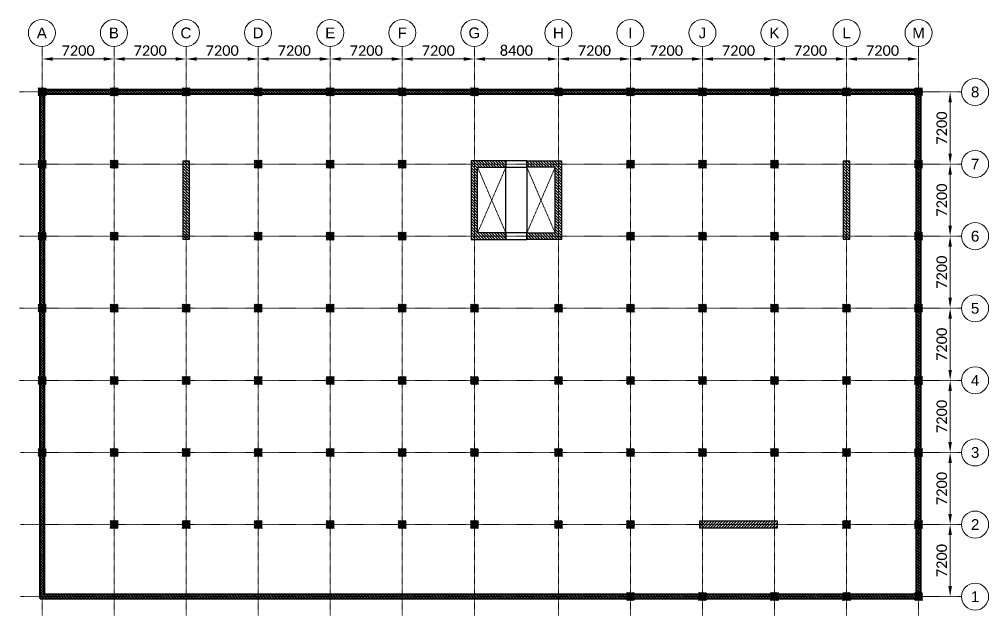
# Model space of a CAD drawing. Header units: inches. Extents: x -30573 to 11520, y -22457 to 4202.
# Drawn here: x -17164 to -13289, y -6701 to -4319 of the extents above; entities that cross this region are included whole.
import ezdxf
from ezdxf.enums import TextEntityAlignment as Align

# ---------------------------------------------------------------- set-up
doc = ezdxf.new("R2010")
doc.units = ezdxf.units.IN
doc.set_wipeout_variables(frame=1)
doc.header["$PDMODE"] = 35
doc.linetypes.add('CENTER2', pattern=[28.575, 19.05, -3.175, 3.175, -3.175])
doc.linetypes.add('HIDDEN2', pattern=[0.1875, 0.125, -0.0625])
doc.layers.get('0').update_dxf_attribs({"lineweight": 70})
doc.layers.get('Defpoints').update_dxf_attribs({"lineweight": 70})
for name, color, linetype, lineweight in [('CONCRETO1', 6, 'Continuous', 50), ('CONCRETO2', 5, 'Continuous', 30), ('CONCRETO7', 8, 'Continuous', 9), ('Ejes', 8, 'CENTER2', 9), ('NOMBRE EJES', 1, 'Continuous', 13), ('PROY', 8, 'HIDDEN2', 9), ('TEXTO', 1, 'Continuous', 13)]:
    doc.layers.add(name, color=color, linetype=linetype, lineweight=lineweight)
doc.styles.add('C100', font='swisse.ttf', dxfattribs={"height": 0.4})
doc.styles.add('CopyA1_16_XL', font='calibri.ttf', dxfattribs={"height": 42})
doc.dimstyles.new('Copy-PONDERA1_16_XL', dxfattribs={"dimscale": 0, "dimtxt": 42, "dimasz": 42, "dimexe": 1.25, "dimexo": 0.625, "dimgap": 12, "dimtad": 1, "dimdec": 1, "dimrnd": 0.5, "dimzin": 1, "dimdsep": 46, "dimlunit": 4, "dimtxsty": 'CopyA1_16_XL', "dimcen": 0.5, "dimse1": 1, "dimse2": 1, "dimclrd": 256, "dimclrt": 256, "dimadec": 1, "dimazin": 0, "dimtfac": 1, "dimtdec": 1, "dimtmove": 0, "dimatfit": 3, "dimfxl": 1, "dimfrac": 2, "dimlwd": 13, "dimarcsym": 0})
pattern_1 = [(135, (-11898.007, -6720.769), (-5.61266, -5.61266), [])]

# ---------------------------------------------------------------- blocks, each defined once
blk = doc.blocks.new('C32x32')
blk.add_wipeout([(-16, -16), (16, -16), (16, 16), (-16, 16)]).dxf.layer = 'CONCRETO2'
at = {"layer": 'CONCRETO7'}
h = blk.add_hatch(dxfattribs=at)
h.set_pattern_fill('ANSI31', color=256)
h.set_pattern_definition([(45, (8374.7102, -1283.7708), (-2.245064, 2.245064), [])])
h.paths.add_polyline_path([(-16, -16), (16, -16), (16, 16), (-16, 16)])
blk = doc.blocks.new('*D23')
at = {"layer": 'Defpoints', "color": 0, "transparency": 16777216}
for p in [(-15345.5, -4477.2), (-15009.5, -4477.2), (-15009.5, -4477.2)]:
    blk.add_point(p, dxfattribs=at)
at = {"layer": 'TEXTO', "lineweight": 13, "transparency": 16777216}
blk.add_line((-15303.5, -4477.2), (-15051.5, -4477.2), dxfattribs=at)
at = {"layer": 'TEXTO', "transparency": 16777216}
for points in [[(-15303.5, -4470.2), (-15303.5, -4484.2), (-15345.5, -4477.2)], [(-15051.5, -4470.2), (-15051.5, -4484.2), (-15009.5, -4477.2)]]:
    blk.add_solid(points, dxfattribs=at)
at = {"layer": 'TEXTO', "transparency": 16777216, "insert": (-15177.5, -4443.7), "char_height": 42, "attachment_point": 5, "style": 'CopyA1_16_XL'}
blk.add_mtext('8400', dxfattribs=at)
blk = doc.blocks.new('*D24')
at = {"layer": 'Defpoints', "color": 0, "transparency": 16777216}
for p in [(-17073.5, -4477.2), (-16785.5, -4477.2), (-16785.5, -4477.2)]:
    blk.add_point(p, dxfattribs=at)
at = {"layer": 'TEXTO', "lineweight": 13, "transparency": 16777216}
blk.add_line((-17031.5, -4477.2), (-16827.5, -4477.2), dxfattribs=at)
at = {"layer": 'TEXTO', "transparency": 16777216}
for points in [[(-17031.5, -4470.2), (-17031.5, -4484.2), (-17073.5, -4477.2)], [(-16827.5, -4470.2), (-16827.5, -4484.2), (-16785.5, -4477.2)]]:
    blk.add_solid(points, dxfattribs=at)
at = {"layer": 'TEXTO', "transparency": 16777216, "insert": (-16929.5, -4443.7), "char_height": 42, "attachment_point": 5, "style": 'CopyA1_16_XL'}
blk.add_mtext('7200', dxfattribs=at)
blk = doc.blocks.new('*D25')
at = {"layer": 'Defpoints', "color": 0, "transparency": 16777216}
for p in [(-13443.2, -6337), (-13443.2, -6337), (-13443.2, -6625)]:
    blk.add_point(p, dxfattribs=at)
at = {"layer": 'TEXTO', "lineweight": 13, "transparency": 16777216}
blk.add_line((-13443.2, -6583), (-13443.2, -6379), dxfattribs=at)
at = {"layer": 'TEXTO', "transparency": 16777216}
for points in [[(-13450.2, -6379), (-13436.2, -6379), (-13443.2, -6337)], [(-13450.2, -6583), (-13436.2, -6583), (-13443.2, -6625)]]:
    blk.add_solid(points, dxfattribs=at)
at = {"layer": 'TEXTO', "transparency": 16777216, "insert": (-13476.7, -6481), "char_height": 42, "attachment_point": 5, "rotation": 90, "style": 'CopyA1_16_XL'}
blk.add_mtext('7200', dxfattribs=at)
blk = doc.blocks.new('*U254')
at = {"layer": 'NOMBRE EJES'}
blk.add_circle((0, -0.5), 0.5, dxfattribs=at)
at = {"layer": 'NOMBRE EJES', "style": 'C100'}
blk.add_attdef('EJE', text='', height=0.4, dxfattribs=at).set_placement((0, -0.5), align=Align.MIDDLE_CENTER)
blk = doc.blocks.new('*U255')
at = {"layer": 'NOMBRE EJES'}
blk.add_circle((0, -0.5), 0.5, dxfattribs=at)
at = {"layer": 'NOMBRE EJES', "style": 'C100'}
blk.add_attdef('EJE', text='', height=0.4, dxfattribs=at).set_placement((0, -0.5), align=Align.MIDDLE_CENTER)
blk = doc.blocks.new('*D1462')
at = {"layer": 'Defpoints', "color": 0, "transparency": 16777216}
for p in [(-16785.5, -4477.2), (-16497.5, -4477.2), (-16497.5, -4477.2)]:
    blk.add_point(p, dxfattribs=at)
at = {"layer": 'TEXTO', "lineweight": 13, "transparency": 16777216}
blk.add_line((-16743.5, -4477.2), (-16539.5, -4477.2), dxfattribs=at)
at = {"layer": 'TEXTO', "transparency": 16777216}
for points in [[(-16743.5, -4470.2), (-16743.5, -4484.2), (-16785.5, -4477.2)], [(-16539.5, -4470.2), (-16539.5, -4484.2), (-16497.5, -4477.2)]]:
    blk.add_solid(points, dxfattribs=at)
at = {"layer": 'TEXTO', "transparency": 16777216, "insert": (-16641.5, -4443.7), "char_height": 42, "attachment_point": 5, "style": 'CopyA1_16_XL'}
blk.add_mtext('7200', dxfattribs=at)
blk = doc.blocks.new('*D1463')
at = {"layer": 'Defpoints', "color": 0, "transparency": 16777216}
for p in [(-16497.5, -4477.2), (-16209.5, -4477.2), (-16209.5, -4477.2)]:
    blk.add_point(p, dxfattribs=at)
at = {"layer": 'TEXTO', "lineweight": 13, "transparency": 16777216}
blk.add_line((-16455.5, -4477.2), (-16251.5, -4477.2), dxfattribs=at)
at = {"layer": 'TEXTO', "transparency": 16777216}
for points in [[(-16455.5, -4470.2), (-16455.5, -4484.2), (-16497.5, -4477.2)], [(-16251.5, -4470.2), (-16251.5, -4484.2), (-16209.5, -4477.2)]]:
    blk.add_solid(points, dxfattribs=at)
at = {"layer": 'TEXTO', "transparency": 16777216, "insert": (-16353.5, -4443.7), "char_height": 42, "attachment_point": 5, "style": 'CopyA1_16_XL'}
blk.add_mtext('7200', dxfattribs=at)
blk = doc.blocks.new('*D1464')
at = {"layer": 'Defpoints', "color": 0, "transparency": 16777216}
for p in [(-16209.5, -4477.2), (-15921.5, -4477.2), (-15921.5, -4477.2)]:
    blk.add_point(p, dxfattribs=at)
at = {"layer": 'TEXTO', "lineweight": 13, "transparency": 16777216}
blk.add_line((-16167.5, -4477.2), (-15963.5, -4477.2), dxfattribs=at)
at = {"layer": 'TEXTO', "transparency": 16777216}
for points in [[(-16167.5, -4470.2), (-16167.5, -4484.2), (-16209.5, -4477.2)], [(-15963.5, -4470.2), (-15963.5, -4484.2), (-15921.5, -4477.2)]]:
    blk.add_solid(points, dxfattribs=at)
at = {"layer": 'TEXTO', "transparency": 16777216, "insert": (-16065.5, -4443.7), "char_height": 42, "attachment_point": 5, "style": 'CopyA1_16_XL'}
blk.add_mtext('7200', dxfattribs=at)
blk = doc.blocks.new('*D1465')
at = {"layer": 'Defpoints', "color": 0, "transparency": 16777216}
for p in [(-15921.5, -4477.2), (-15633.5, -4477.2), (-15633.5, -4477.2)]:
    blk.add_point(p, dxfattribs=at)
at = {"layer": 'TEXTO', "lineweight": 13, "transparency": 16777216}
blk.add_line((-15879.5, -4477.2), (-15675.5, -4477.2), dxfattribs=at)
at = {"layer": 'TEXTO', "transparency": 16777216}
for points in [[(-15879.5, -4470.2), (-15879.5, -4484.2), (-15921.5, -4477.2)], [(-15675.5, -4470.2), (-15675.5, -4484.2), (-15633.5, -4477.2)]]:
    blk.add_solid(points, dxfattribs=at)
at = {"layer": 'TEXTO', "transparency": 16777216, "insert": (-15777.5, -4443.7), "char_height": 42, "attachment_point": 5, "style": 'CopyA1_16_XL'}
blk.add_mtext('7200', dxfattribs=at)
blk = doc.blocks.new('*D1466')
at = {"layer": 'Defpoints', "color": 0, "transparency": 16777216}
for p in [(-15633.5, -4477.2), (-15345.5, -4477.2), (-15345.5, -4477.2)]:
    blk.add_point(p, dxfattribs=at)
at = {"layer": 'TEXTO', "lineweight": 13, "transparency": 16777216}
blk.add_line((-15591.5, -4477.2), (-15387.5, -4477.2), dxfattribs=at)
at = {"layer": 'TEXTO', "transparency": 16777216}
for points in [[(-15591.5, -4470.2), (-15591.5, -4484.2), (-15633.5, -4477.2)], [(-15387.5, -4470.2), (-15387.5, -4484.2), (-15345.5, -4477.2)]]:
    blk.add_solid(points, dxfattribs=at)
at = {"layer": 'TEXTO', "transparency": 16777216, "insert": (-15489.5, -4443.7), "char_height": 42, "attachment_point": 5, "style": 'CopyA1_16_XL'}
blk.add_mtext('7200', dxfattribs=at)
blk = doc.blocks.new('*D1467')
at = {"layer": 'Defpoints', "color": 0, "transparency": 16777216}
for p in [(-15009.5, -4477.2), (-14721.5, -4477.2), (-14721.5, -4477.2)]:
    blk.add_point(p, dxfattribs=at)
at = {"layer": 'TEXTO', "lineweight": 13, "transparency": 16777216}
blk.add_line((-14967.5, -4477.2), (-14763.5, -4477.2), dxfattribs=at)
at = {"layer": 'TEXTO', "transparency": 16777216}
for points in [[(-14967.5, -4470.2), (-14967.5, -4484.2), (-15009.5, -4477.2)], [(-14763.5, -4470.2), (-14763.5, -4484.2), (-14721.5, -4477.2)]]:
    blk.add_solid(points, dxfattribs=at)
at = {"layer": 'TEXTO', "transparency": 16777216, "insert": (-14865.5, -4443.7), "char_height": 42, "attachment_point": 5, "style": 'CopyA1_16_XL'}
blk.add_mtext('7200', dxfattribs=at)
blk = doc.blocks.new('*D1468')
at = {"layer": 'Defpoints', "color": 0, "transparency": 16777216}
for p in [(-14721.5, -4477.2), (-14433.5, -4477.2), (-14433.5, -4477.2)]:
    blk.add_point(p, dxfattribs=at)
at = {"layer": 'TEXTO', "lineweight": 13, "transparency": 16777216}
blk.add_line((-14679.5, -4477.2), (-14475.5, -4477.2), dxfattribs=at)
at = {"layer": 'TEXTO', "transparency": 16777216}
for points in [[(-14679.5, -4470.2), (-14679.5, -4484.2), (-14721.5, -4477.2)], [(-14475.5, -4470.2), (-14475.5, -4484.2), (-14433.5, -4477.2)]]:
    blk.add_solid(points, dxfattribs=at)
at = {"layer": 'TEXTO', "transparency": 16777216, "insert": (-14577.5, -4443.7), "char_height": 42, "attachment_point": 5, "style": 'CopyA1_16_XL'}
blk.add_mtext('7200', dxfattribs=at)
blk = doc.blocks.new('*D1469')
at = {"layer": 'Defpoints', "color": 0, "transparency": 16777216}
for p in [(-14433.5, -4477.2), (-14145.5, -4477.2), (-14145.5, -4477.2)]:
    blk.add_point(p, dxfattribs=at)
at = {"layer": 'TEXTO', "lineweight": 13, "transparency": 16777216}
blk.add_line((-14391.5, -4477.2), (-14187.5, -4477.2), dxfattribs=at)
at = {"layer": 'TEXTO', "transparency": 16777216}
for points in [[(-14391.5, -4470.2), (-14391.5, -4484.2), (-14433.5, -4477.2)], [(-14187.5, -4470.2), (-14187.5, -4484.2), (-14145.5, -4477.2)]]:
    blk.add_solid(points, dxfattribs=at)
at = {"layer": 'TEXTO', "transparency": 16777216, "insert": (-14289.5, -4443.7), "char_height": 42, "attachment_point": 5, "style": 'CopyA1_16_XL'}
blk.add_mtext('7200', dxfattribs=at)
blk = doc.blocks.new('*D1470')
at = {"layer": 'Defpoints', "color": 0, "transparency": 16777216}
for p in [(-14145.5, -4477.2), (-13857.5, -4477.2), (-13857.5, -4477.2)]:
    blk.add_point(p, dxfattribs=at)
at = {"layer": 'TEXTO', "lineweight": 13, "transparency": 16777216}
blk.add_line((-14103.5, -4477.2), (-13899.5, -4477.2), dxfattribs=at)
at = {"layer": 'TEXTO', "transparency": 16777216}
for points in [[(-14103.5, -4470.2), (-14103.5, -4484.2), (-14145.5, -4477.2)], [(-13899.5, -4470.2), (-13899.5, -4484.2), (-13857.5, -4477.2)]]:
    blk.add_solid(points, dxfattribs=at)
at = {"layer": 'TEXTO', "transparency": 16777216, "insert": (-14001.5, -4443.7), "char_height": 42, "attachment_point": 5, "style": 'CopyA1_16_XL'}
blk.add_mtext('7200', dxfattribs=at)
blk = doc.blocks.new('*D1471')
at = {"layer": 'Defpoints', "color": 0, "transparency": 16777216}
for p in [(-13857.5, -4477.2), (-13569.5, -4477.2), (-13569.5, -4477.2)]:
    blk.add_point(p, dxfattribs=at)
at = {"layer": 'TEXTO', "lineweight": 13, "transparency": 16777216}
blk.add_line((-13815.5, -4477.2), (-13611.5, -4477.2), dxfattribs=at)
at = {"layer": 'TEXTO', "transparency": 16777216}
for points in [[(-13815.5, -4470.2), (-13815.5, -4484.2), (-13857.5, -4477.2)], [(-13611.5, -4470.2), (-13611.5, -4484.2), (-13569.5, -4477.2)]]:
    blk.add_solid(points, dxfattribs=at)
at = {"layer": 'TEXTO', "transparency": 16777216, "insert": (-13713.5, -4443.7), "char_height": 42, "attachment_point": 5, "style": 'CopyA1_16_XL'}
blk.add_mtext('7200', dxfattribs=at)
blk = doc.blocks.new('*D1472')
at = {"layer": 'Defpoints', "color": 0, "transparency": 16777216}
for p in [(-13443.2, -6049), (-13443.2, -6049), (-13443.2, -6337)]:
    blk.add_point(p, dxfattribs=at)
at = {"layer": 'TEXTO', "lineweight": 13, "transparency": 16777216}
blk.add_line((-13443.2, -6295), (-13443.2, -6091), dxfattribs=at)
at = {"layer": 'TEXTO', "transparency": 16777216}
for points in [[(-13450.2, -6091), (-13436.2, -6091), (-13443.2, -6049)], [(-13450.2, -6295), (-13436.2, -6295), (-13443.2, -6337)]]:
    blk.add_solid(points, dxfattribs=at)
at = {"layer": 'TEXTO', "transparency": 16777216, "insert": (-13476.7, -6193), "char_height": 42, "attachment_point": 5, "rotation": 90, "style": 'CopyA1_16_XL'}
blk.add_mtext('7200', dxfattribs=at)
blk = doc.blocks.new('*D1473')
at = {"layer": 'Defpoints', "color": 0, "transparency": 16777216}
for p in [(-13443.2, -5761), (-13443.2, -5761), (-13443.2, -6049)]:
    blk.add_point(p, dxfattribs=at)
at = {"layer": 'TEXTO', "lineweight": 13, "transparency": 16777216}
blk.add_line((-13443.2, -6007), (-13443.2, -5803), dxfattribs=at)
at = {"layer": 'TEXTO', "transparency": 16777216}
for points in [[(-13450.2, -5803), (-13436.2, -5803), (-13443.2, -5761)], [(-13450.2, -6007), (-13436.2, -6007), (-13443.2, -6049)]]:
    blk.add_solid(points, dxfattribs=at)
at = {"layer": 'TEXTO', "transparency": 16777216, "insert": (-13476.7, -5905), "char_height": 42, "attachment_point": 5, "rotation": 90, "style": 'CopyA1_16_XL'}
blk.add_mtext('7200', dxfattribs=at)
blk = doc.blocks.new('*D1474')
at = {"layer": 'Defpoints', "color": 0, "transparency": 16777216}
for p in [(-13443.2, -5473), (-13443.2, -5473), (-13443.2, -5761)]:
    blk.add_point(p, dxfattribs=at)
at = {"layer": 'TEXTO', "lineweight": 13, "transparency": 16777216}
blk.add_line((-13443.2, -5719), (-13443.2, -5515), dxfattribs=at)
at = {"layer": 'TEXTO', "transparency": 16777216}
for points in [[(-13450.2, -5515), (-13436.2, -5515), (-13443.2, -5473)], [(-13450.2, -5719), (-13436.2, -5719), (-13443.2, -5761)]]:
    blk.add_solid(points, dxfattribs=at)
at = {"layer": 'TEXTO', "transparency": 16777216, "insert": (-13476.7, -5617), "char_height": 42, "attachment_point": 5, "rotation": 90, "style": 'CopyA1_16_XL'}
blk.add_mtext('7200', dxfattribs=at)
blk = doc.blocks.new('*D1475')
at = {"layer": 'Defpoints', "color": 0, "transparency": 16777216}
for p in [(-13443.2, -5185), (-13443.2, -5185), (-13443.2, -5473)]:
    blk.add_point(p, dxfattribs=at)
at = {"layer": 'TEXTO', "lineweight": 13, "transparency": 16777216}
blk.add_line((-13443.2, -5431), (-13443.2, -5227), dxfattribs=at)
at = {"layer": 'TEXTO', "transparency": 16777216}
for points in [[(-13450.2, -5227), (-13436.2, -5227), (-13443.2, -5185)], [(-13450.2, -5431), (-13436.2, -5431), (-13443.2, -5473)]]:
    blk.add_solid(points, dxfattribs=at)
at = {"layer": 'TEXTO', "transparency": 16777216, "insert": (-13476.7, -5329), "char_height": 42, "attachment_point": 5, "rotation": 90, "style": 'CopyA1_16_XL'}
blk.add_mtext('7200', dxfattribs=at)
blk = doc.blocks.new('*D1476')
at = {"layer": 'Defpoints', "color": 0, "transparency": 16777216}
for p in [(-13443.2, -4897), (-13443.2, -4897), (-13443.2, -5185)]:
    blk.add_point(p, dxfattribs=at)
at = {"layer": 'TEXTO', "lineweight": 13, "transparency": 16777216}
blk.add_line((-13443.2, -5143), (-13443.2, -4939), dxfattribs=at)
at = {"layer": 'TEXTO', "transparency": 16777216}
for points in [[(-13450.2, -4939), (-13436.2, -4939), (-13443.2, -4897)], [(-13450.2, -5143), (-13436.2, -5143), (-13443.2, -5185)]]:
    blk.add_solid(points, dxfattribs=at)
at = {"layer": 'TEXTO', "transparency": 16777216, "insert": (-13476.7, -5041), "char_height": 42, "attachment_point": 5, "rotation": 90, "style": 'CopyA1_16_XL'}
blk.add_mtext('7200', dxfattribs=at)
blk = doc.blocks.new('*D1477')
at = {"layer": 'Defpoints', "color": 0, "transparency": 16777216}
for p in [(-13443.2, -4609), (-13443.2, -4609), (-13443.2, -4897)]:
    blk.add_point(p, dxfattribs=at)
at = {"layer": 'TEXTO', "lineweight": 13, "transparency": 16777216}
blk.add_line((-13443.2, -4855), (-13443.2, -4651), dxfattribs=at)
at = {"layer": 'TEXTO', "transparency": 16777216}
for points in [[(-13450.2, -4651), (-13436.2, -4651), (-13443.2, -4609)], [(-13450.2, -4855), (-13436.2, -4855), (-13443.2, -4897)]]:
    blk.add_solid(points, dxfattribs=at)
at = {"layer": 'TEXTO', "transparency": 16777216, "insert": (-13476.7, -4753), "char_height": 42, "attachment_point": 5, "rotation": 90, "style": 'CopyA1_16_XL'}
blk.add_mtext('7200', dxfattribs=at)

msp = doc.modelspace()

# ---------------------------------------------------------------- hatches: boundary and pattern name
at = {"layer": 'CONCRETO7'}
h = msp.add_hatch(dxfattribs=at)
h.set_pattern_fill('ANSI31', color=256, scale=2.5, angle=90)
h.set_pattern_definition([(135, (-48, 3000), (-5.61266, -5.61266), [])])
h.paths.add_polyline_path([(-17081.504, -6632.968), (-17081.504, -4600.968), (-13561.504, -4600.968), (-13561.504, -6632.968)])
h.paths.add_polyline_path([(-17065.504, -6616.968), (-17065.504, -4616.968), (-13577.504, -4616.968), (-13577.504, -6616.968)], flags=16)
h = msp.add_hatch(dxfattribs=at)
h.set_pattern_fill('ANSI31', color=256, scale=2.5, angle=90)
h.set_pattern_definition([(135, (-10160.536, -19222.289), (-5.61266, -5.61266), [])])
h.paths.add_polyline_path([(-16510.504, -4884.968), (-16510.504, -5196.968), (-16484.504, -5196.968), (-16484.504, -4884.968)])
h = msp.add_hatch(dxfattribs=at)
h.set_pattern_fill('ANSI31', color=256, scale=2.5, angle=90)
h.set_pattern_definition(pattern_1)
h.paths.add_polyline_path([(-15219.504, -5171.968), (-15332.504, -5171.968), (-15332.504, -4909.968), (-15219.504, -4909.968), (-15219.504, -4883.968), (-15358.504, -4883.968), (-15358.504, -5197.968), (-15219.504, -5197.968)])
h = msp.add_hatch(dxfattribs=at)
h.set_pattern_fill('ANSI31', color=256, scale=2.5, angle=90)
h.set_pattern_definition(pattern_1)
h.paths.add_polyline_path([(-15135.504, -5171.968), (-15022.504, -5171.968), (-15022.504, -4909.968), (-15135.504, -4909.968), (-15135.504, -4883.968), (-14996.504, -4883.968), (-14996.504, -5197.968), (-15135.504, -5197.968)])
h = msp.add_hatch(dxfattribs=at)
h.set_pattern_fill('ANSI31', color=256, scale=2.5, angle=90)
h.set_pattern_definition([(135, (-7520.536, -19222.289), (-5.61266, -5.61266), [])])
h.paths.add_polyline_path([(-13870.504, -4884.968), (-13870.504, -5196.968), (-13844.504, -5196.968), (-13844.504, -4884.968)])
h = msp.add_hatch(dxfattribs=at)
h.set_pattern_fill('ANSI31', color=256, scale=2.5)
h.set_pattern_definition([(45, (-28470.8255, -12673.935), (-5.61266, 5.61266), [])])
h.paths.add_polyline_path([(-14133.504, -6323.968), (-14445.504, -6323.968), (-14445.504, -6349.968), (-14133.504, -6349.968)])

# ---------------------------------------------------------------- linework, layer by layer
at = {"layer": 'CONCRETO1'}
for points in [[(-17081.504, -6632.968), (-17081.504, -4600.968), (-13561.504, -4600.968), (-13561.504, -6632.968)], [(-17065.504, -6616.968), (-17065.504, -4616.968), (-13577.504, -4616.968), (-13577.504, -6616.968)]]:
    msp.add_lwpolyline(points, close=True, dxfattribs=at)
at = {"layer": 'CONCRETO2'}
for p, q in [((-15219.504, -5171.968), (-15219.504, -4909.968)), ((-15135.504, -4909.968), (-15135.504, -5171.968))]:
    msp.add_line(p, q, dxfattribs=at)
for points in [[(-16510.504, -4884.968), (-16510.504, -5196.968), (-16484.504, -5196.968), (-16484.504, -4884.968)], [(-15219.504, -5171.968), (-15332.504, -5171.968), (-15332.504, -4909.968), (-15219.504, -4909.968), (-15219.504, -4883.968), (-15358.504, -4883.968), (-15358.504, -5197.968), (-15219.504, -5197.968)], [(-15219.504, -4909.968), (-15135.504, -4909.968), (-15135.504, -4883.968), (-15219.504, -4883.968)], [(-15135.504, -5171.968), (-15022.504, -5171.968), (-15022.504, -4909.968), (-15135.504, -4909.968), (-15135.504, -4883.968), (-14996.504, -4883.968), (-14996.504, -5197.968), (-15135.504, -5197.968)], [(-13870.504, -4884.968), (-13870.504, -5196.968), (-13844.504, -5196.968), (-13844.504, -4884.968)], [(-15219.504, -5197.968), (-15135.504, -5197.968), (-15135.504, -5171.968), (-15219.504, -5171.968)], [(-14133.504, -6323.968), (-14445.504, -6323.968), (-14445.504, -6349.968), (-14133.504, -6349.968)]]:
    msp.add_lwpolyline(points, close=True, dxfattribs=at)
at = {"layer": 'Defpoints'}
msp.add_point((-17073.504, -6624.968), dxfattribs=at)
at = {"layer": 'Ejes', "ltscale": 0.005}
for p, q in [((-17073.504, -4427.078), (-17073.504, -6700.636)), ((-16785.504, -4427.078), (-16785.504, -6700.636)), ((-16497.504, -4427.078), (-16497.504, -6700.636)), ((-16209.504, -4427.078), (-16209.504, -6700.636)), ((-15921.504, -4427.078), (-15921.504, -6700.636)), ((-15633.504, -4427.078), (-15633.504, -6700.636)), ((-15345.504, -4427.078), (-15345.504, -6700.636)), ((-15009.504, -4427.078), (-15009.504, -6700.636)), ((-14721.504, -4427.078), (-14721.504, -6700.636)), ((-14433.504, -4427.078), (-14433.504, -6700.636)), ((-14145.504, -4427.078), (-14145.504, -6700.636)), ((-13857.504, -4427.078), (-13857.504, -6700.636)), ((-13569.504, -4427.078), (-13569.504, -6700.636)), ((-13397.398, -4608.968), (-17164.416, -4608.968)), ((-13397.398, -4896.968), (-17164.416, -4896.968)), ((-13397.398, -5184.968), (-17164.416, -5184.968)), ((-13397.398, -5472.968), (-17164.416, -5472.968)), ((-13397.398, -5760.968), (-17164.416, -5760.968)), ((-13397.398, -6048.968), (-17160.416, -6048.968)), ((-13397.398, -6336.968), (-17160.416, -6336.968)), ((-13397.398, -6624.968), (-17160.416, -6624.968))]:
    msp.add_line(p, q, dxfattribs=at)
at = {"layer": 'PROY', "ltscale": 0.1}
for p, q in [((-15219.504, -5171.968), (-15332.504, -4909.968)), ((-15219.504, -4909.968), (-15332.504, -5171.968)), ((-15022.504, -5171.968), (-15135.504, -4909.968)), ((-15022.504, -4909.968), (-15135.504, -5171.968))]:
    msp.add_line(p, q, dxfattribs=at)

# ---------------------------------------------------------------- block references
at = {"xscale": 108, "yscale": 108, "zscale": 108}
for name, p, values in [('*U254', (-17074.577, -4319.096), {'EJE': 'A'}), ('*U254', (-16786.577, -4319.096), {'EJE': 'B'}), ('*U254', (-16498.577, -4319.096), {'EJE': 'C'}), ('*U254', (-16210.219, -4319.092), {'EJE': 'D'}), ('*U255', (-15921.504, -4319.078), {'EJE': 'E'}), ('*U255', (-15633.504, -4319.078), {'EJE': 'F'}), ('*U255', (-15345.504, -4319.078), {'EJE': 'G'}), ('*U255', (-15009.504, -4319.078), {'EJE': 'H'}), ('*U255', (-14721.504, -4319.078), {'EJE': 'I'}), ('*U255', (-14433.504, -4319.078), {'EJE': 'J'}), ('*U255', (-14145.504, -4319.078), {'EJE': 'K'}), ('*U255', (-13857.504, -4319.078), {'EJE': 'L'}), ('*U255', (-13569.504, -4319.078), {'EJE': 'M'}), ('*U254', (-13343.398, -4554.968), {'EJE': '8'}), ('*U254', (-13343.398, -4842.968), {'EJE': '7'}), ('*U254', (-13343.398, -5130.968), {'EJE': '6'}), ('*U254', (-13343.398, -5418.968), {'EJE': '5'}), ('*U254', (-13343.398, -5706.968), {'EJE': '4'}), ('*U254', (-13343.398, -5994.968), {'EJE': '3'}), ('*U254', (-13343.398, -6282.968), {'EJE': '2'}), ('*U254', (-13343.398, -6570.968), {'EJE': '1'})]:
    msp.add_blockref(name, p, dxfattribs=at).add_auto_attribs(values)

# ---------------------------------------------------------------- dimensions: what is measured, and where the dimension line sits
at = {"layer": 'TEXTO'}
for p1, p2, text, picture, middle in [((-17073.504, -4477.241), (-16785.504, -4477.241), '7200', '*D24', (-16929.504, -4443.724)), ((-16785.504, -4477.241), (-16497.504, -4477.241), '7200', '*D1462', (-16641.504, -4443.724)), ((-16497.504, -4477.241), (-16209.504, -4477.241), '7200', '*D1463', (-16353.504, -4443.724)), ((-16209.504, -4477.241), (-15921.504, -4477.241), '7200', '*D1464', (-16065.504, -4443.724)), ((-15921.504, -4477.241), (-15633.504, -4477.241), '7200', '*D1465', (-15777.504, -4443.724)), ((-15633.504, -4477.241), (-15345.504, -4477.241), '7200', '*D1466', (-15489.504, -4443.724)), ((-15345.504, -4477.241), (-15009.504, -4477.241), '8400', '*D23', (-15177.504, -4443.724)), ((-15009.504, -4477.241), (-14721.504, -4477.241), '7200', '*D1467', (-14865.504, -4443.724)), ((-14721.504, -4477.241), (-14433.504, -4477.241), '7200', '*D1468', (-14577.504, -4443.724)), ((-14433.504, -4477.241), (-14145.504, -4477.241), '7200', '*D1469', (-14289.504, -4443.724)), ((-14145.504, -4477.241), (-13857.504, -4477.241), '7200', '*D1470', (-14001.504, -4443.724)), ((-13857.504, -4477.241), (-13569.504, -4477.241), '7200', '*D1471', (-13713.504, -4443.724)), ((-13443.19, -4896.968), (-13443.19, -4608.968), '7200', '*D1477', (-13476.707, -4752.968)), ((-13443.19, -5184.968), (-13443.19, -4896.968), '7200', '*D1476', (-13476.707, -5040.968)), ((-13443.19, -5472.968), (-13443.19, -5184.968), '7200', '*D1475', (-13476.707, -5328.968)), ((-13443.19, -5760.968), (-13443.19, -5472.968), '7200', '*D1474', (-13476.707, -5616.968)), ((-13443.19, -6048.968), (-13443.19, -5760.968), '7200', '*D1473', (-13476.707, -5904.968)), ((-13443.19, -6336.968), (-13443.19, -6048.968), '7200', '*D1472', (-13476.707, -6192.968)), ((-13443.19, -6624.968), (-13443.19, -6336.968), '7200', '*D25', (-13476.707, -6480.968))]:
    dim = msp.add_aligned_dim(p1=p1, p2=p2, distance=0, text=text, dimstyle='Copy-PONDERA1_16_XL', override={"dimscale": 1}, dxfattribs=at)
    dim.commit()
    dim.dimension.update_dxf_attribs({"geometry": picture, "text_midpoint": middle})

# ---------------------------------------------------------------- next in the draw order: block references
for p in [(-17073.504, -4608.968), (-16785.504, -4608.968), (-16497.504, -4608.968), (-16209.504, -4608.968), (-15921.504, -4608.968), (-15633.504, -4608.968), (-15345.504, -4608.968), (-15009.504, -4608.968), (-14721.504, -4608.968), (-14433.504, -4608.968), (-14145.504, -4608.968), (-13857.504, -4608.968), (-13569.504, -4608.968), (-17073.504, -4896.968), (-16785.504, -4896.968), (-16209.504, -4896.968), (-15921.504, -4896.968), (-15633.504, -4896.968), (-14721.504, -4896.968), (-14433.504, -4896.968), (-14145.504, -4896.968), (-13569.504, -4896.968), (-17073.504, -5184.968), (-16785.504, -5184.968), (-16209.504, -5184.968), (-15921.504, -5184.968), (-15633.504, -5184.968), (-14721.504, -5184.968), (-14433.504, -5184.968), (-14145.504, -5184.968), (-13569.504, -5184.968), (-17073.504, -5472.968), (-16785.504, -5472.968), (-16497.504, -5472.968), (-16209.504, -5472.968), (-15921.504, -5472.968), (-15633.504, -5472.968), (-15345.504, -5472.968), (-15009.504, -5472.968), (-14721.504, -5472.968), (-14433.504, -5472.968), (-14145.504, -5472.968), (-13857.504, -5472.968), (-13569.504, -5472.968), (-17073.504, -5760.968), (-16785.504, -5760.968), (-16497.504, -5760.968), (-16209.504, -5760.968), (-15921.504, -5760.968), (-15633.504, -5760.968), (-15345.504, -5760.968), (-15009.504, -5760.968), (-14721.504, -5760.968), (-14433.504, -5760.968), (-14145.504, -5760.968), (-13857.504, -5760.968), (-13569.504, -5760.968), (-17073.504, -6048.968), (-16785.504, -6048.968), (-16497.504, -6048.968), (-16209.504, -6048.968), (-15921.504, -6048.968), (-15633.504, -6048.968), (-15345.504, -6048.968), (-15009.504, -6048.968), (-14721.504, -6048.968), (-14433.504, -6048.968), (-14145.504, -6048.968), (-13857.504, -6048.968), (-13569.504, -6048.968), (-16785.504, -6336.968), (-16497.504, -6336.968), (-16209.504, -6336.968), (-15921.504, -6336.968), (-15633.504, -6336.968), (-15345.504, -6336.968), (-15009.504, -6336.968), (-14721.504, -6336.968), (-13857.504, -6336.968), (-13569.504, -6336.968), (-14721.504, -6624.968), (-14433.504, -6624.968), (-14145.504, -6624.968), (-13857.504, -6624.968), (-13569.504, -6624.968)]:
    msp.add_blockref('C32x32', p, dxfattribs=at)

doc.saveas('drawing.dxf')
